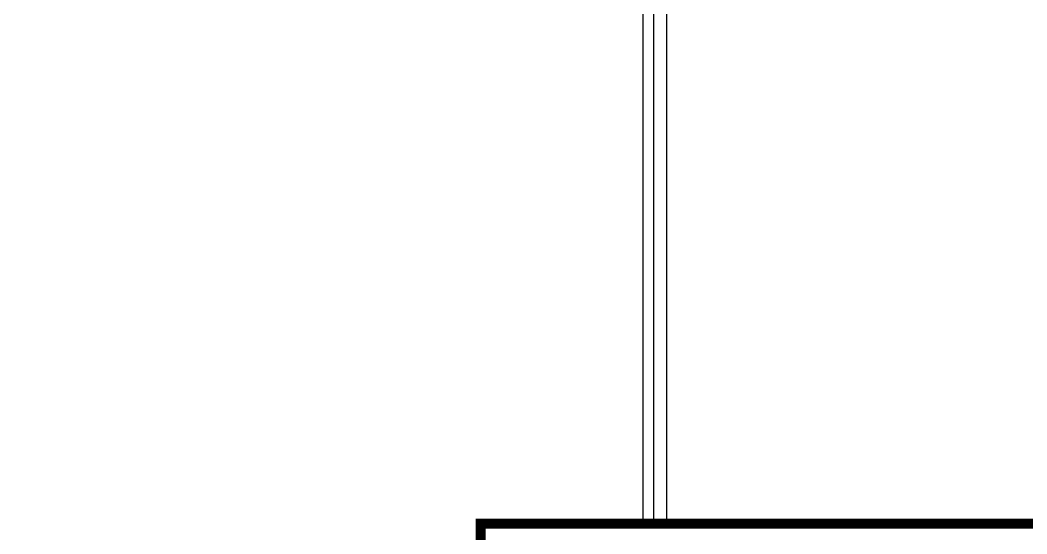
# Model space of a CAD drawing. Extents: x -55438775289 to -98440, y -7665632576 to 9496667396.
# Drawn here: x -158477 to -143533, y 185385 to 193008 of the extents above; entities that cross this region are included whole.
import ezdxf

# ---------------------------------------------------------------- set-up
doc = ezdxf.new("R2010")
doc.units = 0
doc.header["$LTSCALE"] = 1000
for name, color, linetype in [('0AR', 8, 'CONTINUOUS'), ('FRAME', 7, 'CONTINUOUS'), ('行政综合楼底图$0$L-立缘石', 8, 'CONTINUOUS'), ('行政综合楼底图$0$L-道路', 8, 'CONTINUOUS'), ('行政综合楼底图$0$L-铺装分隔线', 8, 'CONTINUOUS')]:
    doc.layers.add(name, color=color, linetype=linetype)
doc.layers.add('行政综合楼底图$0$_0', color=8, linetype='CONTINUOUS', lineweight=0)

# ---------------------------------------------------------------- blocks, each defined once
blk = doc.blocks.new('行政综合楼底图$0$cdjg')
at = {"layer": '行政综合楼底图$0$L-立缘石', "color": 251}
blk.add_line((39516037.88, 4131136.836), (39516037.39, 4131147.625), dxfattribs=at)
at = {"layer": '行政综合楼底图$0$L-道路', "color": 251, "linetype": 'Continuous'}
blk.add_lwpolyline([(39516028.011, 4131150.247), (39516028.142, 4131147.355), (39516037.533, 4131147.781), (39516038.03, 4131136.843)], dxfattribs=at)
at = {"layer": '行政综合楼底图$0$L-铺装分隔线', "color": 251, "linetype": 'Continuous'}
blk.add_lwpolyline([(39516038.229, 4131136.852), (39516037.723, 4131147.99), (39516028.333, 4131147.564), (39516028.202, 4131150.456), (39516029.7, 4131150.524), (39516029.532, 4131154.233), (39516043.218, 4131154.855), (39516043.207, 4131155.092), (39516057.592, 4131155.745), (39516057.79, 4131151.395), (39516043.511, 4131150.746), (39516044.13, 4131137.12)], dxfattribs=at)
blk = doc.blocks.new('行政综合楼底图')
at = {"layer": '行政综合楼底图$0$_0', "linetype": 'Continuous', "xscale": 999.9999999999999, "yscale": 999.9999999999999, "zscale": 999.9999999999999, "rotation": 357.3992613976861}
blk.add_blockref('行政综合楼底图$0$cdjg', (-39663604306, -2333837878), dxfattribs=at)
blk = doc.blocks.new('a1')
at = {"layer": 'FRAME'}
for q in [(87519.7, 127240.1), (115319.7, 131240.1)]:
    blk.add_line((87519.7, 131240.1), q, dxfattribs=at)
at = {"layer": 'FRAME', "const_width": 100}
blk.add_lwpolyline([(87519.7, 127240.1), (87519.7, 131240.1), (115319.7, 131240.1)], dxfattribs=at)

msp = doc.modelspace()

# ---------------------------------------------------------------- block references
at = {"layer": '0AR'}
msp.add_blockref('行政综合楼底图', (665403, 216146), dxfattribs=at)

# ---------------------------------------------------------------- next in the draw order: block references
at = {"layer": 'FRAME', "xscale": 1.5, "yscale": 1.5, "zscale": 1.5}
msp.add_blockref('a1', (-282920, -11325), dxfattribs=at)

doc.saveas('drawing.dxf')
